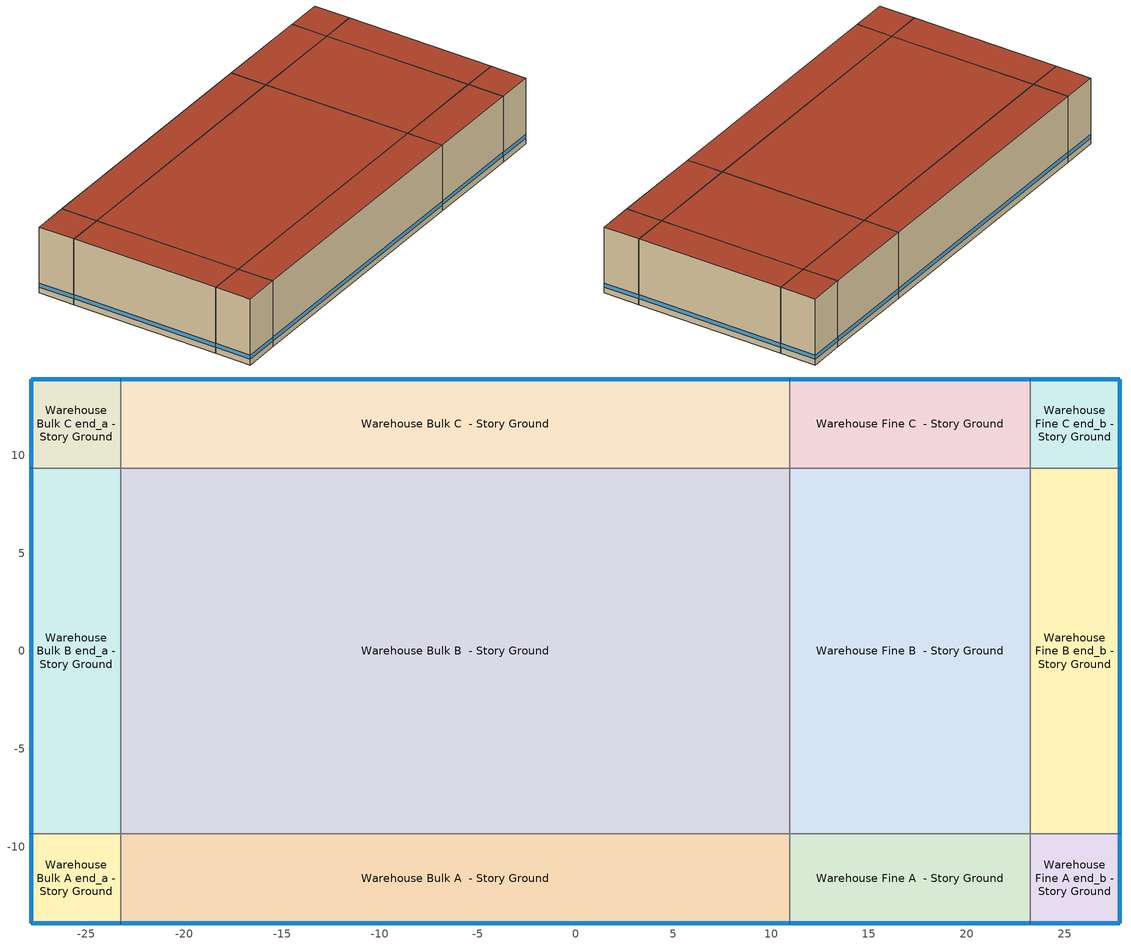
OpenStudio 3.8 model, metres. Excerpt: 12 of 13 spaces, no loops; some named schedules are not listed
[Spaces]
Warehouse Bulk A end_a - Story Ground
 floor ground (Foundation F 126 Perim 914 Area 209): -27.8,-13.9 -27.8,-9.33 -23.23,-9.33 -23.23,-13.9 z0
 wall outside: -27.8,-9.33 -27.8,-13.9 -23.23,-13.9 z0:8.53
 wall to Warehouse Bulk B end_a - Story Ground: -23.23,-9.33 -27.8,-9.33 z0:8.53
 wall to Warehouse Bulk A  - Story Ground: -23.23,-13.9 -23.23,-9.33 z0:8.53
 window (Window U-1.01 SHGC 0.74): -27.8,-9.36 -27.8,-13.88 / -27.78,-13.9 -23.26,-13.9 z0.76:1.28
 roof outside: -23.23,-13.9 -23.23,-9.33 -27.8,-9.33 -27.8,-13.9 z8.53
Warehouse Bulk B end_a - Story Ground
 floor ground (Foundation F 126 Perim 1866 Area 8531): -27.8,-9.33 -27.8,9.33 -23.23,9.33 -23.23,-9.33 z0
 wall outside: -27.8,9.33 -27.8,-9.33 z0:8.53
 wall to Warehouse Bulk C end_a - Story Ground: -23.23,9.33 -27.8,9.33 z0:8.53
 wall to Warehouse Bulk B  - Story Ground: -23.23,-9.33 -23.23,9.33 z0:8.53
 window (Window U-1.01 SHGC 0.74): -27.8,9.3 -27.8,-9.3 z0.76:1.28
 roof outside: -23.23,-9.33 -23.23,9.33 -27.8,9.33 -27.8,-9.33 z8.53
Warehouse Bulk C end_a - Story Ground
 floor ground (Foundation F 126 Perim 914 Area 209): -27.8,9.33 -27.8,13.9 -23.23,13.9 -23.23,9.33 z0
 wall outside: -23.23,13.9 -27.8,13.9 -27.8,9.33 z0:8.53
 wall to Warehouse Bulk C  - Story Ground: -23.23,9.33 -23.23,13.9 z0:8.53
 window (Window U-1.01 SHGC 0.74): -27.8,13.88 -27.8,9.36 / -23.26,13.9 -27.78,13.9 z0.76:1.28
 roof outside: -23.23,9.33 -23.23,13.9 -27.8,13.9 -27.8,9.33 z8.53
Warehouse Bulk A  - Story Ground
 floor ground (Foundation F 126 Perim 3418 Area 15629): -23.23,-13.9 -23.23,-9.33 10.95,-9.33 10.95,-13.9 z0
 wall outside: -23.23,-13.9 10.95,-13.9 z0:8.53
 wall to Warehouse Bulk B  - Story Ground: 10.95,-9.33 -23.23,-9.33 z0:8.53
 wall to Warehouse Fine A  - Story Ground: 10.95,-13.9 10.95,-9.33 z0:8.53
 window (Window U-1.01 SHGC 0.74): -23.21,-13.9 10.93,-13.9 z0.76:1.27
 roof outside: 10.95,-13.9 10.95,-9.33 -23.23,-9.33 -23.23,-13.9 z8.53
Warehouse Bulk B  - Story Ground
 floor ground (Foundation F 126 Perim 0 Area 63788): -23.23,-9.33 -23.23,9.33 10.95,9.33 10.95,-9.33 z0
 wall to Warehouse Bulk C  - Story Ground: 10.95,9.33 -23.23,9.33 z0:8.53
 wall to Warehouse Fine B  - Story Ground: 10.95,-9.33 10.95,9.33 z0:8.53
 roof outside: 10.95,-9.33 10.95,9.33 -23.23,9.33 -23.23,-9.33 z8.53
Warehouse Bulk C  - Story Ground
 floor ground (Foundation F 126 Perim 3418 Area 15629): -23.23,9.33 -23.23,13.9 10.95,13.9 10.95,9.33 z0
 wall outside: 10.95,13.9 -23.23,13.9 z0:8.53
 wall to Warehouse Fine C  - Story Ground: 10.95,9.33 10.95,13.9 z0:8.53
 window (Window U-1.01 SHGC 0.74): 10.93,13.9 -23.21,13.9 z0.76:1.27
 roof outside: 10.95,9.33 10.95,13.9 -23.23,13.9 -23.23,9.33 z8.53
Warehouse Fine A  - Story Ground
 floor ground (Foundation F 126 Perim 1228 Area 5614): 10.95,-13.9 10.95,-9.33 23.23,-9.33 23.23,-13.9 z0
 wall outside: 10.95,-13.9 23.23,-13.9 z0:8.53
 wall to Warehouse Fine B  - Story Ground: 23.23,-9.33 10.95,-9.33 z0:8.53
 wall to Warehouse Fine A end_b - Story Ground: 23.23,-13.9 23.23,-9.33 z0:8.53
 window (Window U-1.01 SHGC 0.74): 10.98,-13.9 23.21,-13.9 z0.76:1.28
 roof outside: 23.23,-13.9 23.23,-9.33 10.95,-9.33 10.95,-13.9 z8.53
Warehouse Fine B  - Story Ground
 floor ground (Foundation F 126 Perim 0 Area 22915): 10.95,-9.33 10.95,9.33 23.23,9.33 23.23,-9.33 z0
 wall to Warehouse Fine C  - Story Ground: 23.23,9.33 10.95,9.33 z0:8.53
 wall to Warehouse Fine B end_b - Story Ground: 23.23,-9.33 23.23,9.33 z0:8.53
 roof outside: 23.23,-9.33 23.23,9.33 10.95,9.33 10.95,-9.33 z8.53
Warehouse Fine C  - Story Ground
 floor ground (Foundation F 126 Perim 1228 Area 5614): 10.95,9.33 10.95,13.9 23.23,13.9 23.23,9.33 z0
 wall outside: 23.23,13.9 10.95,13.9 z0:8.53
 wall to Warehouse Fine C end_b - Story Ground: 23.23,9.33 23.23,13.9 z0:8.53
 window (Window U-1.01 SHGC 0.74): 23.21,13.9 10.98,13.9 z0.76:1.28
 roof outside: 23.23,9.33 23.23,13.9 10.95,13.9 10.95,9.33 z8.53
Warehouse Fine A end_b - Story Ground
 floor ground (Foundation F 126 Perim 914 Area 209): 23.23,-13.9 23.23,-9.33 27.8,-9.33 27.8,-13.9 z0
 wall outside: 23.23,-13.9 27.8,-13.9 27.8,-9.33 z0:8.53
 wall to Warehouse Fine B end_b - Story Ground: 27.8,-9.33 23.23,-9.33 z0:8.53
 window (Window U-1.01 SHGC 0.74): 23.26,-13.9 27.78,-13.9 / 27.8,-13.88 27.8,-9.36 z0.76:1.28
 roof outside: 27.8,-13.9 27.8,-9.33 23.23,-9.33 23.23,-13.9 z8.53
Warehouse Fine B end_b - Story Ground
 floor ground (Foundation F 126 Perim 1866 Area 8531): 23.23,-9.33 23.23,9.33 27.8,9.33 27.8,-9.33 z0
 wall outside: 27.8,-9.33 27.8,9.33 z0:8.53
 wall to Warehouse Fine C end_b - Story Ground: 27.8,9.33 23.23,9.33 z0:8.53
 window (Window U-1.01 SHGC 0.74): 27.8,-9.3 27.8,9.3 z0.76:1.28
 roof outside: 27.8,-9.33 27.8,9.33 23.23,9.33 23.23,-9.33 z8.53
Warehouse Fine C end_b - Story Ground
 floor ground (Foundation F 126 Perim 914 Area 209): 23.23,9.33 23.23,13.9 27.8,13.9 27.8,9.33 z0
 wall outside: 27.8,9.33 27.8,13.9 23.23,13.9 z0:8.53
 window (Window U-1.01 SHGC 0.74): 27.78,13.9 23.26,13.9 / 27.8,9.36 27.8,13.88 z0.76:1.28
 roof outside: 27.8,9.33 27.8,13.9 23.23,13.9 23.23,9.33 z8.53
[Site]
Naples Muni_FL_USA: Latitude {deg}=26.15; Longitude {deg}=-81.78; Time Zone {hr}=-5; Elevation {m}=7; Terrain=City
[Site:WaterMainsTemperature]
Calculation Method=Correlation; Annual Average Outdoor Air Temperature {C}=24.3575; Maximum Difference In Monthly Average Outdoor Air Temperatures {deltaC}=12
[SizingPeriod:DesignDay] Barometric Pressure {Pa}=101241; Rain Indicator=No; Snow Indicator=No; Day of Month=21; Daylight Saving Time Indicator=No; Humidity Condition Type=Wetbulb; Dry-Bulb Temperature Range Modifier Type=DefaultMultipliers
Name | Maximum Dry-Bulb Temperature {C} | Daily Dry-Bulb Temperature Range {deltaC} | Wind Speed {m/s} | Wind Direction {deg} | Month | Day Type | Wetbulb or DewPoint at Maximum Dry-Bulb {C} | Solar Model Indicator | ASHRAE Clear Sky Optical Depth for Beam Irradiance | ASHRAE Clear Sky Optical Depth for Diffuse Irradiance | Sky Clearness
Naples Muni Ann Clg .4% Condns DB=>MWB 1 | 32.9 | 7.7 | 4.2 | 280 | 7 | SummerDesignDay | 25.4 | ASHRAETau | 0.411 | 2.36
Naples Muni Ann Clg .4% Condns WB=>MDB 1 | 30.8 | 7.7 | 4.2 | 280 | 7 | SummerDesignDay | 27.1 | ASHRAETau | 0.411 | 2.36
Naples Muni Ann Htg 99.6% Condns DB 1 | 6.3 | 0 | 2.5 | 30 | 1 | WinterDesignDay | 6.3 | ASHRAEClearSky |  |  | 0
Naples Muni August .4% Condns DB=>MCWB 1 | 33.2 | 7.8 | 4.2 | 280 | 8 | SummerDesignDay | 25.6 | ASHRAETau | 0.416 | 2.396
[ClimateZones]
Climate Zone Institution Name 1=ASHRAE; Climate Zone Document Name 1=ANSI/ASHRAE Standard 169; Climate Zone Document Year 1=2006; Climate Zone Value 1=ASHRAE 169-2013-2A
[Building]
ComStock DOE Ref 1980-2004|Warehouse: North Axis {deg}=315; Default Construction Set=ComStock DOE Ref 1980-2004 - Warehouse - ASHRAE 169-2013-2A; Default Schedule Set=Building Default Schedule Set; Standards Building Type=Warehouse
[Site:GroundTemperature:FCfactorMethod]
January Ground Temperature {C}=24.2; February Ground Temperature {C}=18.9; March Ground Temperature {C}=15.7; April Ground Temperature {C}=13.6; May Ground Temperature {C}=15.5; June Ground Temperature {C}=17.1; July Ground Temperature {C}=21.2; August Ground Temperature {C}=26.9; September Ground Temperature {C}=27.6; October Ground Temperature {C}=27.9; November Ground Temperature {C}=27.4; December Ground Temperature {C}=26.2
[Construction:FfactorGroundFloor] F-Factor {W/m-K}=1.26344
Name | Area {m2} | PerimeterExposed {m}
Foundation F 126 Perim 1866 Area 8531 | 85.3141 | 18.6601
Foundation F 126 Perim 1228 Area 5614 | 56.1444 | 12.28
Foundation F 126 Perim 914 Area 209 | 20.9032 | 9.144
Foundation F 126 Perim 3418 Area 15629 | 156.29 | 34.1842
Foundation F 126 Perim 0 Area 22915 | 229.147 | 0
Foundation F 126 Perim 0 Area 63788 | 637.882 | 0
[DefaultConstructionSet]
ComStock DOE Ref 1980-2004 - Warehouse - ASHRAE 169-2013-2A: Default Exterior Surface Constructions=Default Surface Constructions 1; Default Interior Surface Constructions=Default Surface Constructions 2; Default Ground Contact Surface Constructions=Default Surface Constructions 3; Default Exterior SubSurface Constructions=Default Sub Surface Constructions 1; Default Interior SubSurface Constructions=Default Sub Surface Constructions 2; Interior Partition Construction=Typical Interior Partition
[DefaultSurfaceConstructions]
Name | Floor Construction | Wall Construction | Roof Ceiling Construction
Default Surface Constructions 1 | Typical Insulated Exterior Mass Floor | Typical Insulated Exterior Mass Wall R-2.94 | Typical Insulated Metal Building Roof R-10.0
Default Surface Constructions 2 | Typical Interior Floor | Typical Interior Wall | Typical Interior Ceiling
Default Surface Constructions 3 | Typical Insulated Carpeted 6in Slab Floor | Typical Insulated Basement Mass Wall
[Construction]
Typical Insulated Exterior Mass Floor: Typical Insulation R-5.37, 4 in. Normalweight Concrete Floor, Typical Carpet Pad
Typical Insulated Metal Building Roof R-10.0: Metal Roof Surface, Typical Insulation R-9.22
Typical Interior Floor: 100mm Normalweight concrete floor, CP02 CARPET PAD
Typical Interior Wall: G01 13mm gypsum board, G01 13mm gypsum board
Typical Interior Ceiling: CP02 CARPET PAD, 100mm Normalweight concrete floor
Typical Insulated Carpeted 6in Slab Floor: 6 in. Normalweight Concrete Floor, Typical Carpet Pad
Typical Insulated Basement Mass Wall: 8 in. Concrete Block Basement Wall
U 1.22 SHGC 0.25 Simple Glazing Window U-1.22 SHGC 0.25: U 1.22 SHGC 0.25 Simple Glazing U-1.22 SHGC 0.25
U 1.22 SHGC 0.25 Simple Glazing Window U-1.22 SHGC 0.25 1: U 1.22 SHGC 0.25 Simple Glazing U-1.22 SHGC 0.25 1
Typical Insulated Metal Door: F08 Metal surface, Typical Insulation R-0.55
Typical Overhead Door: Typical Insulation R-0.55
Typical Interior Window: Clear 3mm
Typical Interior Door; Typical Interior Partition: G05 25mm wood
Typical Insulated Exterior Mass Wall R-2.94: 1IN Stucco, 8IN CONCRETE HW RefBldg, Typical Insulation R-0.55, 1/2IN Gypsum
InteriorFurnishings 1: Std Wood 6inch 1
Window U-1.01 SHGC 0.74: Simple Glazing Single - No LowE - Clear - Aluminum
[Material:NoMass] Roughness=Smooth; Thermal Absorptance=0.9; Solar Absorptance=0.7
Name | Thermal Resistance {m2-K/W} | Visible Absorptance
Typical Insulation R-5.37 | 0.944966 | 0.7
Typical Carpet Pad; CP02 CARPET PAD | 0.21648 | 0.8
Typical Insulation R-9.22 | 1.62372 | 0.7
Typical Insulation R-0.55 | 0.097335 | 0.7
[Material] Thermal Absorptance=0.9
Name | Roughness | Thickness {m} | Conductivity {W/m-K} | Density {kg/m3} | Specific Heat {J/kg-K} | Solar Absorptance | Visible Absorptance
4 in. Normalweight Concrete Floor | MediumRough | 0.1016 | 2.31 | 2322 | 832 | 0.7 | 0.7
1/2IN Gypsum | Smooth | 0.0127 | 0.16 | 784.9 | 830 | 0.4 | 0.4
Metal Roof Surface; F08 Metal surface | Smooth | 0.0008 | 45.28 | 7824 | 500 | 0.7 | 0.7
100mm Normalweight concrete floor | MediumRough | 0.1016 | 2.31045 | 2322 | 832.557 | 0.7 | 0.7
G01 13mm gypsum board | Smooth | 0.0127 | 0.160031 | 800.001 | 1090.73 | 0.7 | 0.5
6 in. Normalweight Concrete Floor | MediumRough | 0.1524 | 2.31 | 2322 | 832 | 0.7 | 0.7
8 in. Concrete Block Basement Wall | MediumRough | 0.2032 | 1.326 | 1842 | 912 | 0.7 | 0.7
G05 25mm wood | MediumSmooth | 0.0254 | 0.15 | 608 | 1630 | 0.5 | 0.5
1IN Stucco | Smooth | 0.0253 | 0.6918 | 1858 | 837 | 0.7 | 0.92
8IN CONCRETE HW RefBldg | Rough | 0.2032 | 1.311 | 2240 | 836.8 | 0.7 | 0.7
Std Wood 6inch 1 | MediumSmooth | 0.15 | 0.12 | 540 | 1210 | 0.7 | 0.7
[DefaultSubSurfaceConstructions]
Name | Fixed Window Construction | Operable Window Construction | Door Construction | Overhead Door Construction | Tubular Daylight Dome Construction | Tubular Daylight Diffuser Construction
Default Sub Surface Constructions 1 | U 1.22 SHGC 0.25 Simple Glazing Window U-1.22 SHGC 0.25 | U 1.22 SHGC 0.25 Simple Glazing Window U-1.22 SHGC 0.25 1 | Typical Insulated Metal Door | Typical Overhead Door | Typical Interior Window | Typical Interior Window
Default Sub Surface Constructions 2 | Typical Interior Window | Typical Interior Window | Typical Interior Door
[WindowMaterial:SimpleGlazingSystem]
Name | U-Factor {W/m2-K} | Solar Heat Gain Coefficient | Visible Transmittance
U 1.22 SHGC 0.25 Simple Glazing U-1.22 SHGC 0.25; U 1.22 SHGC 0.25 Simple Glazing U-1.22 SHGC 0.25 1 | 6.92748 | 0.25 | 0.11
Simple Glazing Single - No LowE - Clear - Aluminum | 5.73505 | 0.744 | 0.754
[WindowMaterial:Glazing]
Clear 3mm: Optical Data Type=SpectralAverage; Thickness {m}=0.003; Solar Transmittance at Normal Incidence=0.837; Front Side Solar Reflectance at Normal Incidence=0.075; Back Side Solar Reflectance at Normal Incidence=0.075; Visible Transmittance at Normal Incidence=0.898; Front Side Visible Reflectance at Normal Incidence=0.081; Back Side Visible Reflectance at Normal Incidence=0.081; Infrared Transmittance at Normal Incidence=0; Front Side Infrared Hemispherical Emissivity=0.84; Back Side Infrared Hemispherical Emissivity=0.84; Conductivity {W/m-K}=0.9; Dirt Correction Factor for Solar and Visible Transmittance=1; Solar Diffusing=No
[SpaceType] Standards Building Type=Warehouse
Name | Default Schedule Set | Design Specification Outdoor Air Object | Standards Space Type
Warehouse Office - ComStock DOE Ref 1980-2004 | Warehouse Office Schedule Set | Warehouse Office Ventilation | Office
Warehouse Fine - ComStock DOE Ref 1980-2004 | Warehouse Fine Schedule Set | Warehouse Fine Ventilation | Fine
Warehouse Bulk - ComStock DOE Ref 1980-2004 | Warehouse Bulk Schedule Set | Warehouse Bulk Ventilation | Bulk
[BuildingStory]
Story Ground: Nominal Z Coordinate {m}=0; Nominal Floor to Floor Height {m}=8.5344
[Space] Building Story=Story Ground
Name | Space Type | Thermal Zone
Warehouse Bulk A end_a - Story Ground | Warehouse Bulk - ComStock DOE Ref 1980-2004 | Zone Warehouse Bulk A end_a - Story Ground
Warehouse Bulk B end_a - Story Ground | Warehouse Bulk - ComStock DOE Ref 1980-2004 | Zone Warehouse Bulk B end_a - Story Ground
Warehouse Bulk C end_a - Story Ground | Warehouse Bulk - ComStock DOE Ref 1980-2004 | Zone Warehouse Bulk C end_a - Story Ground
Warehouse Bulk A  - Story Ground | Warehouse Bulk - ComStock DOE Ref 1980-2004 | Zone Warehouse Bulk A  - Story Ground
Warehouse Bulk B  - Story Ground | Warehouse Bulk - ComStock DOE Ref 1980-2004 | Zone Warehouse Bulk B  - Story Ground
Warehouse Bulk C  - Story Ground | Warehouse Bulk - ComStock DOE Ref 1980-2004 | Zone Warehouse Bulk C  - Story Ground
Warehouse Fine A  - Story Ground | Warehouse Fine - ComStock DOE Ref 1980-2004 | Zone Warehouse Fine A  - Story Ground
Warehouse Fine B  - Story Ground | Warehouse Fine - ComStock DOE Ref 1980-2004 | Zone Warehouse Fine B  - Story Ground
Warehouse Fine C  - Story Ground | Warehouse Fine - ComStock DOE Ref 1980-2004 | Zone Warehouse Fine C  - Story Ground
Warehouse Fine A end_b - Story Ground | Warehouse Fine - ComStock DOE Ref 1980-2004 | Zone Warehouse Fine A end_b - Story Ground
Warehouse Fine B end_b - Story Ground | Warehouse Fine - ComStock DOE Ref 1980-2004 | Zone Warehouse Fine B end_b - Story Ground
Warehouse Fine C end_b - Story Ground | Warehouse Fine - ComStock DOE Ref 1980-2004 | Zone Warehouse Fine C end_b - Story Ground
Warehouse Office  - Story Ground | Warehouse Office - ComStock DOE Ref 1980-2004 | Zone Warehouse Office  - Story Ground
[ThermalZone] Multiplier=1; Use Ideal Air Loads=No
Name | Thermostat
Zone Warehouse Bulk A end_a - Story Ground | Warehouse Bulk - ComStock DOE Ref 1980-2004 Thermostat 1
Zone Warehouse Bulk B end_a - Story Ground | Warehouse Bulk - ComStock DOE Ref 1980-2004 Thermostat 3
Zone Warehouse Bulk C end_a - Story Ground | Warehouse Bulk - ComStock DOE Ref 1980-2004 Thermostat 5
Zone Warehouse Bulk A  - Story Ground | Warehouse Bulk - ComStock DOE Ref 1980-2004 Thermostat
Zone Warehouse Bulk B  - Story Ground | Warehouse Bulk - ComStock DOE Ref 1980-2004 Thermostat 2
Zone Warehouse Bulk C  - Story Ground | Warehouse Bulk - ComStock DOE Ref 1980-2004 Thermostat 4
Zone Warehouse Fine A  - Story Ground | Warehouse Fine - ComStock DOE Ref 1980-2004 Thermostat
Zone Warehouse Fine B  - Story Ground | Warehouse Fine - ComStock DOE Ref 1980-2004 Thermostat 2
Zone Warehouse Fine C  - Story Ground | Warehouse Fine - ComStock DOE Ref 1980-2004 Thermostat 4
Zone Warehouse Fine A end_b - Story Ground | Warehouse Fine - ComStock DOE Ref 1980-2004 Thermostat 1
Zone Warehouse Fine B end_b - Story Ground | Warehouse Fine - ComStock DOE Ref 1980-2004 Thermostat 3
Zone Warehouse Fine C end_b - Story Ground | Warehouse Fine - ComStock DOE Ref 1980-2004 Thermostat 5
Zone Warehouse Office  - Story Ground | Warehouse Office - ComStock DOE Ref 1980-2004 Thermostat
[Lights:Definition] Design Level Calculation Method=Watts/Area; Fraction Visible=0.2; Return Air Fraction=0
Name | Watts per Space Floor Area {W/m2} | Fraction Radiant
Warehouse Bulk - ComStock DOE Ref 1980-2004 General Lights Definition | 6.79891 | 0.465
Warehouse Fine - ComStock DOE Ref 1980-2004 General Lights Definition | 14.0011 | 0.465
Warehouse Office - ComStock DOE Ref 1980-2004 General Lights Definition | 8.57624 | 0.31
[ElectricEquipment:Definition] Design Level Calculation Method=Watts/Area; Fraction Latent=0; Fraction Radiant=0.5; Fraction Lost=0
Name | Watts per Space Floor Area {W/m2}
Warehouse Bulk Elec Equip Definition | 8.8185
Warehouse Office Elec Equip Definition | 27.8263
[ElectricEquipment]
Name | Electric Equipment Definition | Space or SpaceType
Warehouse Bulk Elec Equip | Warehouse Bulk Elec Equip Definition | Warehouse Bulk - ComStock DOE Ref 1980-2004
Warehouse Office Elec Equip | Warehouse Office Elec Equip Definition | Warehouse Office - ComStock DOE Ref 1980-2004
[DesignSpecification:OutdoorAir] Outdoor Air Method=Sum
Name | Outdoor Air Flow per Floor Area {m3/s-m2} | Outdoor Air Flow per Person {m3/s-person}
Warehouse Bulk Ventilation; Warehouse Fine Ventilation | 0.000254
Warehouse Office Ventilation |  | 0.00943895
[DefaultScheduleSet]
Name | Number of People Schedule | People Activity Level Schedule | Lighting Schedule | Electric Equipment Schedule | Infiltration Schedule | Hours of Operation Schedule
Warehouse Bulk Schedule Set; Warehouse Fine Schedule Set | Warehouse Bldg Occ | Warehouse Activity | Warehouse BLDG_LIGHT_STORAGE_SCH | Warehouse Bldg Equip | Always On
Warehouse Office Schedule Set | Warehouse Bldg Occ | Warehouse Activity | Warehouse BLDG_LIGHT_OFFICE_SCH | Warehouse Office_Plug_SCH | Always On
Building Default Schedule Set |  |  |  |  |  | Building Hours of Operation NonResidential
[People:Definition]
Warehouse Office People Definition: Number of People Calculation Method=People/Area; People per Space Floor Area {person/m2}=0.0210973; Fraction Radiant=0.3
[People]
Warehouse Office People: People Definition=Warehouse Office People Definition; Space or SpaceType=Warehouse Office - ComStock DOE Ref 1980-2004; Work Efficiency Schedule=Work Efficiency Schedule; Clothing Insulation Schedule=Clothing Schedule; Air Velocity Schedule=Air Velocity Schedule; Multiplier=1
[Exterior:Lights:Definition]
Name | Design Level {W}
Parking Areas and Drives Def (W/ft^2) | 0.0414577
Building Facades Def (W/ft^2) | 0.2
Main Entries Def (W/ft) | 30
Other Doors Def (W/ft) | 20
[Exterior:Lights] Schedule=Always On Discrete; Control Option=AstronomicalClock
Name | Exterior Lights Definition | Multiplier
Parking Areas and Drives | Parking Areas and Drives Def (W/ft^2) | 7087.5
Building Facades | Building Facades Def (W/ft^2) | 17064.4
Main Entries | Main Entries Def (W/ft) | 14
Other Doors | Other Doors Def (W/ft) | 14
[ThermostatSetpoint:DualSetpoint]
Name | Heating Setpoint Temperature Schedule | Cooling Setpoint Temperature Schedule
Warehouse Bulk - ComStock DOE Ref 1980-2004 Thermostat; Warehouse Bulk - ComStock DOE Ref 1980-2004 Thermostat 1; Warehouse Bulk - ComStock DOE Ref 1980-2004 Thermostat 2; Warehouse Bulk - ComStock DOE Ref 1980-2004 Thermostat 3; Warehouse Bulk - ComStock DOE Ref 1980-2004 Thermostat 4; Warehouse Bulk - ComStock DOE Ref 1980-2004 Thermostat 5 | Warehouse HtgSetp BulkStorage | Warehouse ClgSetp BulkStorage
Warehouse Fine - ComStock DOE Ref 1980-2004 Thermostat; Warehouse Fine - ComStock DOE Ref 1980-2004 Thermostat 1; Warehouse Fine - ComStock DOE Ref 1980-2004 Thermostat 2; Warehouse Fine - ComStock DOE Ref 1980-2004 Thermostat 3; Warehouse Fine - ComStock DOE Ref 1980-2004 Thermostat 4; Warehouse Fine - ComStock DOE Ref 1980-2004 Thermostat 5 | Warehouse HtgSetp FineStorage | Warehouse ClgSetp FineStorage
Warehouse Office - ComStock DOE Ref 1980-2004 Thermostat | Warehouse HtgSetp | Warehouse Cooling Setpoint
[InternalMass:Definition]
Internal Mass Definition 2: Construction=InteriorFurnishings 1; Design Level Calculation Method=SurfaceArea/Area; Surface Area per Space Floor Area=2
[InternalMass] Internal Mass Definition=Internal Mass Definition 2; Multiplier=1
Name | Space or SpaceType
Warehouse Fine B end_b - Story Ground Mass | Warehouse Fine B end_b - Story Ground
Warehouse Office  - Story Ground Mass | Warehouse Office  - Story Ground
Warehouse Fine C  - Story Ground Mass | Warehouse Fine C  - Story Ground
Warehouse Fine A end_b - Story Ground Mass | Warehouse Fine A end_b - Story Ground
Warehouse Fine A  - Story Ground Mass | Warehouse Fine A  - Story Ground
Warehouse Fine B  - Story Ground Mass | Warehouse Fine B  - Story Ground
Warehouse Fine C end_b - Story Ground Mass | Warehouse Fine C end_b - Story Ground
[Lights] Fraction Replaceable=1
Name | Lights Definition | Space or SpaceType
Warehouse Bulk - ComStock DOE Ref 1980-2004 General Lighting | Warehouse Bulk - ComStock DOE Ref 1980-2004 General Lights Definition | Warehouse Bulk - ComStock DOE Ref 1980-2004
Warehouse Fine - ComStock DOE Ref 1980-2004 General Lighting | Warehouse Fine - ComStock DOE Ref 1980-2004 General Lights Definition | Warehouse Fine - ComStock DOE Ref 1980-2004
Warehouse Office - ComStock DOE Ref 1980-2004 General Lighting | Warehouse Office - ComStock DOE Ref 1980-2004 General Lights Definition | Warehouse Office - ComStock DOE Ref 1980-2004
[SpaceInfiltration:DesignFlowRate] Design Flow Rate Calculation Method=Flow/ExteriorArea; Flow per Exterior Surface Area {m3/s-m2}=0.000413282; Velocity Term Coefficient=0
Name | Space or SpaceType | Schedule | Constant Term Coefficient | Temperature Term Coefficient | Velocity Squared Term Coefficient
Warehouse Fine B end_b - Story Ground HVAC On Infiltration | Warehouse Fine B end_b - Story Ground | Infiltration HVAC On Schedule | 0.0228 | -0.0016 | 0.0299
Warehouse Fine B end_b - Story Ground HVAC Off Infiltration | Warehouse Fine B end_b - Story Ground | Infiltration HVAC Off Schedule | 0 | 0.01 | 0.045
Warehouse Office  - Story Ground HVAC On Infiltration | Warehouse Office  - Story Ground | Infiltration HVAC On Schedule | 0.0228 | -0.0016 | 0.0299
Warehouse Office  - Story Ground HVAC Off Infiltration | Warehouse Office  - Story Ground | Infiltration HVAC Off Schedule | 0 | 0.01 | 0.045
Warehouse Fine C  - Story Ground HVAC On Infiltration | Warehouse Fine C  - Story Ground | Infiltration HVAC On Schedule | 0.0228 | -0.0016 | 0.0299
Warehouse Fine C  - Story Ground HVAC Off Infiltration | Warehouse Fine C  - Story Ground | Infiltration HVAC Off Schedule | 0 | 0.01 | 0.045
Warehouse Fine A end_b - Story Ground HVAC On Infiltration | Warehouse Fine A end_b - Story Ground | Infiltration HVAC On Schedule | 0.0228 | -0.0016 | 0.0299
Warehouse Fine A end_b - Story Ground HVAC Off Infiltration | Warehouse Fine A end_b - Story Ground | Infiltration HVAC Off Schedule | 0 | 0.01 | 0.045
Warehouse Fine A  - Story Ground HVAC On Infiltration | Warehouse Fine A  - Story Ground | Infiltration HVAC On Schedule | 0.0228 | -0.0016 | 0.0299
Warehouse Fine A  - Story Ground HVAC Off Infiltration | Warehouse Fine A  - Story Ground | Infiltration HVAC Off Schedule | 0 | 0.01 | 0.045
Warehouse Bulk C  - Story Ground HVAC On Infiltration | Warehouse Bulk C  - Story Ground | Infiltration HVAC On Schedule | 0.0228 | -0.0016 | 0.0299
Warehouse Bulk C  - Story Ground HVAC Off Infiltration | Warehouse Bulk C  - Story Ground | Infiltration HVAC Off Schedule | 0 | 0.01 | 0.045
Warehouse Fine B  - Story Ground HVAC On Infiltration | Warehouse Fine B  - Story Ground | Infiltration HVAC On Schedule | 0.0228 | -0.0016 | 0.0299
Warehouse Fine B  - Story Ground HVAC Off Infiltration | Warehouse Fine B  - Story Ground | Infiltration HVAC Off Schedule | 0 | 0.01 | 0.045
Warehouse Bulk A  - Story Ground HVAC On Infiltration | Warehouse Bulk A  - Story Ground | Infiltration HVAC On Schedule | 0.0228 | -0.0016 | 0.0299
Warehouse Bulk A  - Story Ground HVAC Off Infiltration | Warehouse Bulk A  - Story Ground | Infiltration HVAC Off Schedule | 0 | 0.01 | 0.045
Warehouse Fine C end_b - Story Ground HVAC On Infiltration | Warehouse Fine C end_b - Story Ground | Infiltration HVAC On Schedule | 0.0228 | -0.0016 | 0.0299
Warehouse Fine C end_b - Story Ground HVAC Off Infiltration | Warehouse Fine C end_b - Story Ground | Infiltration HVAC Off Schedule | 0 | 0.01 | 0.045
Warehouse Bulk C end_a - Story Ground HVAC On Infiltration | Warehouse Bulk C end_a - Story Ground | Infiltration HVAC On Schedule | 0.0228 | -0.0016 | 0.0299
Warehouse Bulk C end_a - Story Ground HVAC Off Infiltration | Warehouse Bulk C end_a - Story Ground | Infiltration HVAC Off Schedule | 0 | 0.01 | 0.045
Warehouse Bulk B  - Story Ground HVAC On Infiltration | Warehouse Bulk B  - Story Ground | Infiltration HVAC On Schedule | 0.0228 | -0.0016 | 0.0299
Warehouse Bulk B  - Story Ground HVAC Off Infiltration | Warehouse Bulk B  - Story Ground | Infiltration HVAC Off Schedule | 0 | 0.01 | 0.045
Warehouse Bulk B end_a - Story Ground HVAC On Infiltration | Warehouse Bulk B end_a - Story Ground | Infiltration HVAC On Schedule | 0.0228 | -0.0016 | 0.0299
Warehouse Bulk B end_a - Story Ground HVAC Off Infiltration | Warehouse Bulk B end_a - Story Ground | Infiltration HVAC Off Schedule | 0 | 0.01 | 0.045
Warehouse Bulk A end_a - Story Ground HVAC On Infiltration | Warehouse Bulk A end_a - Story Ground | Infiltration HVAC On Schedule | 0.0228 | -0.0016 | 0.0299
Warehouse Bulk A end_a - Story Ground HVAC Off Infiltration | Warehouse Bulk A end_a - Story Ground | Infiltration HVAC Off Schedule | 0 | 0.01 | 0.045
[Schedule:Ruleset]
Name | Default Day Schedule | Summer Design Day Schedule | Winter Design Day Schedule
Warehouse Bldg Occ | Warehouse Bldg Occ Default | Warehouse Bldg Occ Summer Design Day | Warehouse Bldg Occ Winter Design Day
Warehouse Activity | Warehouse Activity Default | Warehouse Activity Summer Design Day | Warehouse Activity Winter Design Day
Warehouse BLDG_LIGHT_STORAGE_SCH | Warehouse BLDG_LIGHT_STORAGE_SCH Default | Warehouse BLDG_LIGHT_STORAGE_SCH Summer Design Day | Warehouse BLDG_LIGHT_STORAGE_SCH Winter Design Day
Warehouse Bldg Equip | Warehouse Bldg Equip Default | Warehouse Bldg Equip Summer Design Day | Warehouse Bldg Equip Winter Design Day
Always On | Always On Default
Clothing Schedule | Clothing Schedule Default Winter Clothes
Air Velocity Schedule | Air Velocity Schedule Default
Work Efficiency Schedule | Work Efficiency Schedule Default
Warehouse BLDG_LIGHT_OFFICE_SCH | Warehouse BLDG_LIGHT_OFFICE_SCH Default | Warehouse BLDG_LIGHT_OFFICE_SCH Summer Design Day | Warehouse BLDG_LIGHT_OFFICE_SCH Winter Design Day
Warehouse Office_Plug_SCH | Warehouse Office_Plug_SCH Default | Warehouse Office_Plug_SCH Summer Design Day | Warehouse Office_Plug_SCH Winter Design Day
Warehouse HtgSetp BulkStorage | Warehouse HtgSetp BulkStorage Default | Schedule Day 5 | Schedule Day 6
Warehouse ClgSetp BulkStorage | Warehouse ClgSetp BulkStorage Default | Warehouse ClgSetp BulkStorage Summer Design Day | Warehouse ClgSetp BulkStorage Winter Design Day
Warehouse HtgSetp FineStorage | Warehouse HtgSetp FineStorage Default | Schedule Day 2 | Schedule Day 3
Warehouse ClgSetp FineStorage | Warehouse ClgSetp FineStorage Default | Warehouse ClgSetp FineStorage Summer Design Day | Warehouse ClgSetp FineStorage Winter Design Day
Warehouse HtgSetp | Warehouse HtgSetp Default | Warehouse HtgSetp Summer Design Day | Warehouse HtgSetp Winter Design Day
Warehouse Cooling Setpoint | Warehouse Cooling Setpoint Default | Warehouse Cooling Setpoint Summer Design Day
Building Hours of Operation NonResidential | Building Hours of Operation NonResidential Default | Building Hours of Operation NonResidential Summer Design Day | Building Hours of Operation NonResidential Winter Design Day
[Schedule:Day]
Warehouse Bldg Occ Default: Average, 6, 15, 0, 6, 30, 0.0375, 6, 45, 0.075, 7, 0, 0.1125, 7, 15, 0.15, 7, 30, 0.2875, 7, 45, 0.425, 8, 0, 0.5625, 8, 15, 0.7, 8, 30, 0.75, 8, 45, 0.8, 9, 0, 0.85, 9, 15, 0.9, 13, 0, 0.9, 13, 15, 0.8, 13, 30, 0.7, 13, 45, 0.6, 14, 0, 0.5, 14, 15, 0.5875, 14, 30, 0.675, 14, 45, 0.7625, 15, 0, 0.85, 18, 45, 0.85, 19, 0, 0.6875, 19, 15, 0.525, 19, 30, 0.3625, 19, 45, 0.2, 20, 0, 0.15, 20, 15, 0.1, 20, 30, 0.05, 20, 45, 0, 24, 0, 0
Warehouse Bldg Occ Summer Design Day; Warehouse BLDG_LIGHT_STORAGE_SCH Summer Design Day; Building Hours of Operation NonResidential Winter Design Day; Building Hours of Operation NonResidential Summer Design Day: 24, 0, 1
Warehouse Bldg Occ Winter Design Day; Warehouse BLDG_LIGHT_STORAGE_SCH Winter Design Day: 24, 0, 0
Warehouse Activity Default: Average, 24, 0, 120
Warehouse Activity Winter Design Day; Warehouse Activity Summer Design Day: 24, 0, 120
Warehouse BLDG_LIGHT_STORAGE_SCH Default: Average, 7, 45, 0.1, 24, 0, 0.1
Warehouse HtgSetp BulkStorage Default; Warehouse HtgSetp FineStorage Default: Average, 24, 0, 16.1111
Warehouse ClgSetp BulkStorage Default: Average, 24, 0, 50
Warehouse ClgSetp BulkStorage Winter Design Day; Warehouse ClgSetp BulkStorage Summer Design Day: 24, 0, 50
Warehouse ClgSetp FineStorage Default: Average, 24, 0, 26.7
Warehouse ClgSetp FineStorage Winter Design Day; Warehouse ClgSetp FineStorage Summer Design Day: 24, 0, 26.7
Warehouse HtgSetp Default: Average, 5, 45, 15.6, 21, 15, 21.1, 24, 0, 15.6
Warehouse HtgSetp Winter Design Day; Warehouse HtgSetp Summer Design Day: 6, 0, 15.6, 7, 0, 17.8, 8, 0, 20, 18, 0, 21, 24, 0, 15.6
Warehouse Cooling Setpoint Default: Average, 7, 45, 27.3333, 24, 0, 27.3333
Warehouse Cooling Setpoint Summer Design Day: 6, 0, 30, 17, 0, 24, 24, 0, 30
Building Hours of Operation NonResidential Default: 7, 45, 0, 19, 15, 1, 24, 0, 0
Schedule Day 2; Schedule Day 3; Schedule Day 5; Schedule Day 6: 24, 0, 16.1111
[Schedule:Rule]
Name | Schedule Ruleset | Rule Order | Day Schedule | Apply Sunday | Apply Saturday | Date Specification Type | Start Month | Start Day | End Month | End Day | Apply Monday | Apply Tuesday | Apply Wednesday | Apply Thursday | Apply Friday | Specific Month 1 | Specific Day 1 | Specific Month 2 | Specific Day 2 | Specific Month 3 | Specific Day 3 | Specific Month 4 | Specific Day 4 | Specific Month 5 | Specific Day 5 | Specific Month 6 | Specific Day 6 | Specific Month 7 | Specific Day 7 | Specific Month 8 | Specific Day 8 | Specific Month 9 | Specific Day 9 | Specific Month 10 | Specific Day 10 | Specific Month 11 | Specific Day 11 | Specific Month 12 | Specific Day 12 | Specific Month 13 | Specific Day 13 | Specific Month 14 | Specific Day 14 | Specific Month 15 | Specific Day 15 | Specific Month 16 | Specific Day 16 | Specific Month 17 | Specific Day 17 | Specific Month 18 | Specific Day 18 | Specific Month 19 | Specific Day 19 | Specific Month 20 | Specific Day 20 | Specific Month 21 | Specific Day 21 | Specific Month 22 | Specific Day 22 | Specific Month 23 | Specific Day 23 | Specific Month 24 | Specific Day 24 | Specific Month 25 | Specific Day 25 | Specific Month 26 | Specific Day 26 | Specific Month 27 | Specific Day 27 | Specific Month 28 | Specific Day 28 | Specific Month 29 | Specific Day 29 | Specific Month 30 | Specific Day 30 | Specific Month 31 | Specific Day 31 | Specific Month 32 | Specific Day 32 | Specific Month 33 | Specific Day 33 | Specific Month 34 | Specific Day 34 | Specific Month 35 | Specific Day 35 | Specific Month 36 | Specific Day 36 | Specific Month 37 | Specific Day 37 | Specific Month 38 | Specific Day 38 | Specific Month 39 | Specific Day 39 | Specific Month 40 | Specific Day 40 | Specific Month 41 | Specific Day 41 | Specific Month 42 | Specific Day 42 | Specific Month 43 | Specific Day 43 | Specific Month 44 | Specific Day 44 | Specific Month 45 | Specific Day 45 | Specific Month 46 | Specific Day 46 | Specific Month 47 | Specific Day 47 | Specific Month 48 | Specific Day 48 | Specific Month 49 | Specific Day 49 | Specific Month 50 | Specific Day 50 | Specific Month 51 | Specific Day 51 | Specific Month 52 | Specific Day 52 | Specific Month 53 | Specific Day 53 | Specific Month 54 | Specific Day 54 | Specific Month 55 | Specific Day 55 | Specific Month 56 | Specific Day 56 | Specific Month 57 | Specific Day 57 | Specific Month 58 | Specific Day 58 | Specific Month 59 | Specific Day 59 | Specific Month 60 | Specific Day 60 | Specific Month 61 | Specific Day 61 | Specific Month 62 | Specific Day 62 | Specific Month 63 | Specific Day 63 | Specific Month 64 | Specific Day 64 | Specific Month 65 | Specific Day 65 | Specific Month 66 | Specific Day 66 | Specific Month 67 | Specific Day 67 | Specific Month 68 | Specific Day 68 | Specific Month 69 | Specific Day 69 | Specific Month 70 | Specific Day 70 | Specific Month 71 | Specific Day 71 | Specific Month 72 | Specific Day 72 | Specific Month 73 | Specific Day 73 | Specific Month 74 | Specific Day 74 | Specific Month 75 | Specific Day 75 | Specific Month 76 | Specific Day 76 | Specific Month 77 | Specific Day 77 | Specific Month 78 | Specific Day 78 | Specific Month 79 | Specific Day 79 | Specific Month 80 | Specific Day 80 | Specific Month 81 | Specific Day 81 | Specific Month 82 | Specific Day 82 | Specific Month 83 | Specific Day 83 | Specific Month 84 | Specific Day 84 | Specific Month 85 | Specific Day 85 | Specific Month 86 | Specific Day 86 | Specific Month 87 | Specific Day 87 | Specific Month 88 | Specific Day 88 | Specific Month 89 | Specific Day 89 | Specific Month 90 | Specific Day 90 | Specific Month 91 | Specific Day 91 | Specific Month 92 | Specific Day 92 | Specific Month 93 | Specific Day 93 | Specific Month 94 | Specific Day 94 | Specific Month 95 | Specific Day 95 | Specific Month 96 | Specific Day 96 | Specific Month 97 | Specific Day 97 | Specific Month 98 | Specific Day 98 | Specific Month 99 | Specific Day 99 | Specific Month 100 | Specific Day 100 | Specific Month 101 | Specific Day 101 | Specific Month 102 | Specific Day 102 | Specific Month 103 | Specific Day 103 | Specific Month 104 | Specific Day 104
Schedule Rule 1 | Warehouse Bldg Occ | 0 | Warehouse Bldg Occ WntrDsn|Wknd Day | Yes | Yes | DateRange | 1 | 1 | 12 | 31
Schedule Rule 8 | Warehouse HtgSetp | 1 | Warehouse HtgSetp Sat Day |  | Yes | DateRange | 1 | 1 | 12 | 31
Schedule Rule 9 | Warehouse HtgSetp | 0 | Warehouse HtgSetp Sun Day | Yes |  | DateRange | 1 | 1 | 12 | 31
Schedule Rule 10 | Warehouse Cooling Setpoint | 1 | Warehouse Cooling Setpoint Sat Day |  | Yes | DateRange | 1 | 1 | 12 | 31
Schedule Rule 11 | Warehouse Cooling Setpoint | 0 | Warehouse Cooling Setpoint Wkdy|SmrDsn Day |  |  | DateRange | 1 | 1 | 12 | 31 | Yes | Yes | Yes | Yes | Yes
Building Hours of Operation NonResidential Sunday Rule | Building Hours of Operation NonResidential | 0 | Building Hours of Operation NonResidential Sunday | Yes | Yes | DateRange | 1 | 1 | 12 | 31
autogen Warehouse Activity 0 | Warehouse Activity | 0 | autogen Warehouse Activity 0_day_sch | Yes | Yes | SpecificDates |  |  |  |  | Yes | Yes | Yes | Yes | Yes | 1 | 6 | 1 | 7 | 1 | 13 | 1 | 14 | 1 | 20 | 1 | 21 | 1 | 27 | 1 | 28 | 2 | 3 | 2 | 4 | 2 | 10 | 2 | 11 | 2 | 17 | 2 | 18 | 2 | 24 | 2 | 25 | 3 | 3 | 3 | 4 | 3 | 10 | 3 | 11 | 3 | 17 | 3 | 18 | 3 | 24 | 3 | 25 | 3 | 31 | 4 | 1 | 4 | 7 | 4 | 8 | 4 | 14 | 4 | 15 | 4 | 21 | 4 | 22 | 4 | 28 | 4 | 29 | 5 | 5 | 5 | 6 | 5 | 12 | 5 | 13 | 5 | 19 | 5 | 20 | 5 | 26 | 5 | 27 | 6 | 2 | 6 | 3 | 6 | 9 | 6 | 10 | 6 | 16 | 6 | 17 | 6 | 23 | 6 | 24 | 6 | 30 | 7 | 1 | 7 | 7 | 7 | 8 | 7 | 14 | 7 | 15 | 7 | 21 | 7 | 22 | 7 | 28 | 7 | 29 | 8 | 4 | 8 | 5 | 8 | 11 | 8 | 12 | 8 | 18 | 8 | 19 | 8 | 25 | 8 | 26 | 9 | 1 | 9 | 2 | 9 | 8 | 9 | 9 | 9 | 15 | 9 | 16 | 9 | 22 | 9 | 23 | 9 | 29 | 9 | 30 | 10 | 6 | 10 | 7 | 10 | 13 | 10 | 14 | 10 | 20 | 10 | 21 | 10 | 27 | 10 | 28 | 11 | 3 | 11 | 4 | 11 | 10 | 11 | 11 | 11 | 17 | 11 | 18 | 11 | 24 | 11 | 25 | 12 | 1 | 12 | 2 | 12 | 8 | 12 | 9 | 12 | 15 | 12 | 16 | 12 | 22 | 12 | 23 | 12 | 29 | 12 | 30
autogen Warehouse ClgSetp BulkStorage 0 | Warehouse ClgSetp BulkStorage | 0 | autogen Warehouse ClgSetp BulkStorage 0_day_sch | Yes | Yes | SpecificDates |  |  |  |  | Yes | Yes | Yes | Yes | Yes | 1 | 6 | 1 | 7 | 1 | 13 | 1 | 14 | 1 | 20 | 1 | 21 | 1 | 27 | 1 | 28 | 2 | 3 | 2 | 4 | 2 | 10 | 2 | 11 | 2 | 17 | 2 | 18 | 2 | 24 | 2 | 25 | 3 | 3 | 3 | 4 | 3 | 10 | 3 | 11 | 3 | 17 | 3 | 18 | 3 | 24 | 3 | 25 | 3 | 31 | 4 | 1 | 4 | 7 | 4 | 8 | 4 | 14 | 4 | 15 | 4 | 21 | 4 | 22 | 4 | 28 | 4 | 29 | 5 | 5 | 5 | 6 | 5 | 12 | 5 | 13 | 5 | 19 | 5 | 20 | 5 | 26 | 5 | 27 | 6 | 2 | 6 | 3 | 6 | 9 | 6 | 10 | 6 | 16 | 6 | 17 | 6 | 23 | 6 | 24 | 6 | 30 | 7 | 1 | 7 | 7 | 7 | 8 | 7 | 14 | 7 | 15 | 7 | 21 | 7 | 22 | 7 | 28 | 7 | 29 | 8 | 4 | 8 | 5 | 8 | 11 | 8 | 12 | 8 | 18 | 8 | 19 | 8 | 25 | 8 | 26 | 9 | 1 | 9 | 2 | 9 | 8 | 9 | 9 | 9 | 15 | 9 | 16 | 9 | 22 | 9 | 23 | 9 | 29 | 9 | 30 | 10 | 6 | 10 | 7 | 10 | 13 | 10 | 14 | 10 | 20 | 10 | 21 | 10 | 27 | 10 | 28 | 11 | 3 | 11 | 4 | 11 | 10 | 11 | 11 | 11 | 17 | 11 | 18 | 11 | 24 | 11 | 25 | 12 | 1 | 12 | 2 | 12 | 8 | 12 | 9 | 12 | 15 | 12 | 16 | 12 | 22 | 12 | 23 | 12 | 29 | 12 | 30
autogen Warehouse ClgSetp FineStorage 0 | Warehouse ClgSetp FineStorage | 0 | autogen Warehouse ClgSetp FineStorage 0_day_sch | Yes | Yes | SpecificDates |  |  |  |  | Yes | Yes | Yes | Yes | Yes | 1 | 6 | 1 | 7 | 1 | 13 | 1 | 14 | 1 | 20 | 1 | 21 | 1 | 27 | 1 | 28 | 2 | 3 | 2 | 4 | 2 | 10 | 2 | 11 | 2 | 17 | 2 | 18 | 2 | 24 | 2 | 25 | 3 | 3 | 3 | 4 | 3 | 10 | 3 | 11 | 3 | 17 | 3 | 18 | 3 | 24 | 3 | 25 | 3 | 31 | 4 | 1 | 4 | 7 | 4 | 8 | 4 | 14 | 4 | 15 | 4 | 21 | 4 | 22 | 4 | 28 | 4 | 29 | 5 | 5 | 5 | 6 | 5 | 12 | 5 | 13 | 5 | 19 | 5 | 20 | 5 | 26 | 5 | 27 | 6 | 2 | 6 | 3 | 6 | 9 | 6 | 10 | 6 | 16 | 6 | 17 | 6 | 23 | 6 | 24 | 6 | 30 | 7 | 1 | 7 | 7 | 7 | 8 | 7 | 14 | 7 | 15 | 7 | 21 | 7 | 22 | 7 | 28 | 7 | 29 | 8 | 4 | 8 | 5 | 8 | 11 | 8 | 12 | 8 | 18 | 8 | 19 | 8 | 25 | 8 | 26 | 9 | 1 | 9 | 2 | 9 | 8 | 9 | 9 | 9 | 15 | 9 | 16 | 9 | 22 | 9 | 23 | 9 | 29 | 9 | 30 | 10 | 6 | 10 | 7 | 10 | 13 | 10 | 14 | 10 | 20 | 10 | 21 | 10 | 27 | 10 | 28 | 11 | 3 | 11 | 4 | 11 | 10 | 11 | 11 | 11 | 17 | 11 | 18 | 11 | 24 | 11 | 25 | 12 | 1 | 12 | 2 | 12 | 8 | 12 | 9 | 12 | 15 | 12 | 16 | 12 | 22 | 12 | 23 | 12 | 29 | 12 | 30
autogen Warehouse HtgSetp BulkStorage 0 | Warehouse HtgSetp BulkStorage | 0 | autogen Warehouse HtgSetp BulkStorage 0_day_sch | Yes | Yes | SpecificDates |  |  |  |  | Yes | Yes | Yes | Yes | Yes | 1 | 6 | 1 | 7 | 1 | 13 | 1 | 14 | 1 | 20 | 1 | 21 | 1 | 27 | 1 | 28 | 2 | 3 | 2 | 4 | 2 | 10 | 2 | 11 | 2 | 17 | 2 | 18 | 2 | 24 | 2 | 25 | 3 | 3 | 3 | 4 | 3 | 10 | 3 | 11 | 3 | 17 | 3 | 18 | 3 | 24 | 3 | 25 | 3 | 31 | 4 | 1 | 4 | 7 | 4 | 8 | 4 | 14 | 4 | 15 | 4 | 21 | 4 | 22 | 4 | 28 | 4 | 29 | 5 | 5 | 5 | 6 | 5 | 12 | 5 | 13 | 5 | 19 | 5 | 20 | 5 | 26 | 5 | 27 | 6 | 2 | 6 | 3 | 6 | 9 | 6 | 10 | 6 | 16 | 6 | 17 | 6 | 23 | 6 | 24 | 6 | 30 | 7 | 1 | 7 | 7 | 7 | 8 | 7 | 14 | 7 | 15 | 7 | 21 | 7 | 22 | 7 | 28 | 7 | 29 | 8 | 4 | 8 | 5 | 8 | 11 | 8 | 12 | 8 | 18 | 8 | 19 | 8 | 25 | 8 | 26 | 9 | 1 | 9 | 2 | 9 | 8 | 9 | 9 | 9 | 15 | 9 | 16 | 9 | 22 | 9 | 23 | 9 | 29 | 9 | 30 | 10 | 6 | 10 | 7 | 10 | 13 | 10 | 14 | 10 | 20 | 10 | 21 | 10 | 27 | 10 | 28 | 11 | 3 | 11 | 4 | 11 | 10 | 11 | 11 | 11 | 17 | 11 | 18 | 11 | 24 | 11 | 25 | 12 | 1 | 12 | 2 | 12 | 8 | 12 | 9 | 12 | 15 | 12 | 16 | 12 | 22 | 12 | 23 | 12 | 29 | 12 | 30
autogen Warehouse HtgSetp FineStorage 0 | Warehouse HtgSetp FineStorage | 0 | autogen Warehouse HtgSetp FineStorage 0_day_sch | Yes | Yes | SpecificDates |  |  |  |  | Yes | Yes | Yes | Yes | Yes | 1 | 6 | 1 | 7 | 1 | 13 | 1 | 14 | 1 | 20 | 1 | 21 | 1 | 27 | 1 | 28 | 2 | 3 | 2 | 4 | 2 | 10 | 2 | 11 | 2 | 17 | 2 | 18 | 2 | 24 | 2 | 25 | 3 | 3 | 3 | 4 | 3 | 10 | 3 | 11 | 3 | 17 | 3 | 18 | 3 | 24 | 3 | 25 | 3 | 31 | 4 | 1 | 4 | 7 | 4 | 8 | 4 | 14 | 4 | 15 | 4 | 21 | 4 | 22 | 4 | 28 | 4 | 29 | 5 | 5 | 5 | 6 | 5 | 12 | 5 | 13 | 5 | 19 | 5 | 20 | 5 | 26 | 5 | 27 | 6 | 2 | 6 | 3 | 6 | 9 | 6 | 10 | 6 | 16 | 6 | 17 | 6 | 23 | 6 | 24 | 6 | 30 | 7 | 1 | 7 | 7 | 7 | 8 | 7 | 14 | 7 | 15 | 7 | 21 | 7 | 22 | 7 | 28 | 7 | 29 | 8 | 4 | 8 | 5 | 8 | 11 | 8 | 12 | 8 | 18 | 8 | 19 | 8 | 25 | 8 | 26 | 9 | 1 | 9 | 2 | 9 | 8 | 9 | 9 | 9 | 15 | 9 | 16 | 9 | 22 | 9 | 23 | 9 | 29 | 9 | 30 | 10 | 6 | 10 | 7 | 10 | 13 | 10 | 14 | 10 | 20 | 10 | 21 | 10 | 27 | 10 | 28 | 11 | 3 | 11 | 4 | 11 | 10 | 11 | 11 | 11 | 17 | 11 | 18 | 11 | 24 | 11 | 25 | 12 | 1 | 12 | 2 | 12 | 8 | 12 | 9 | 12 | 15 | 12 | 16 | 12 | 22 | 12 | 23 | 12 | 29 | 12 | 30
[Schedule:Constant]
Name | Value
Always On Discrete; Infiltration HVAC On Schedule | 1
Infiltration HVAC Off Schedule | 0
